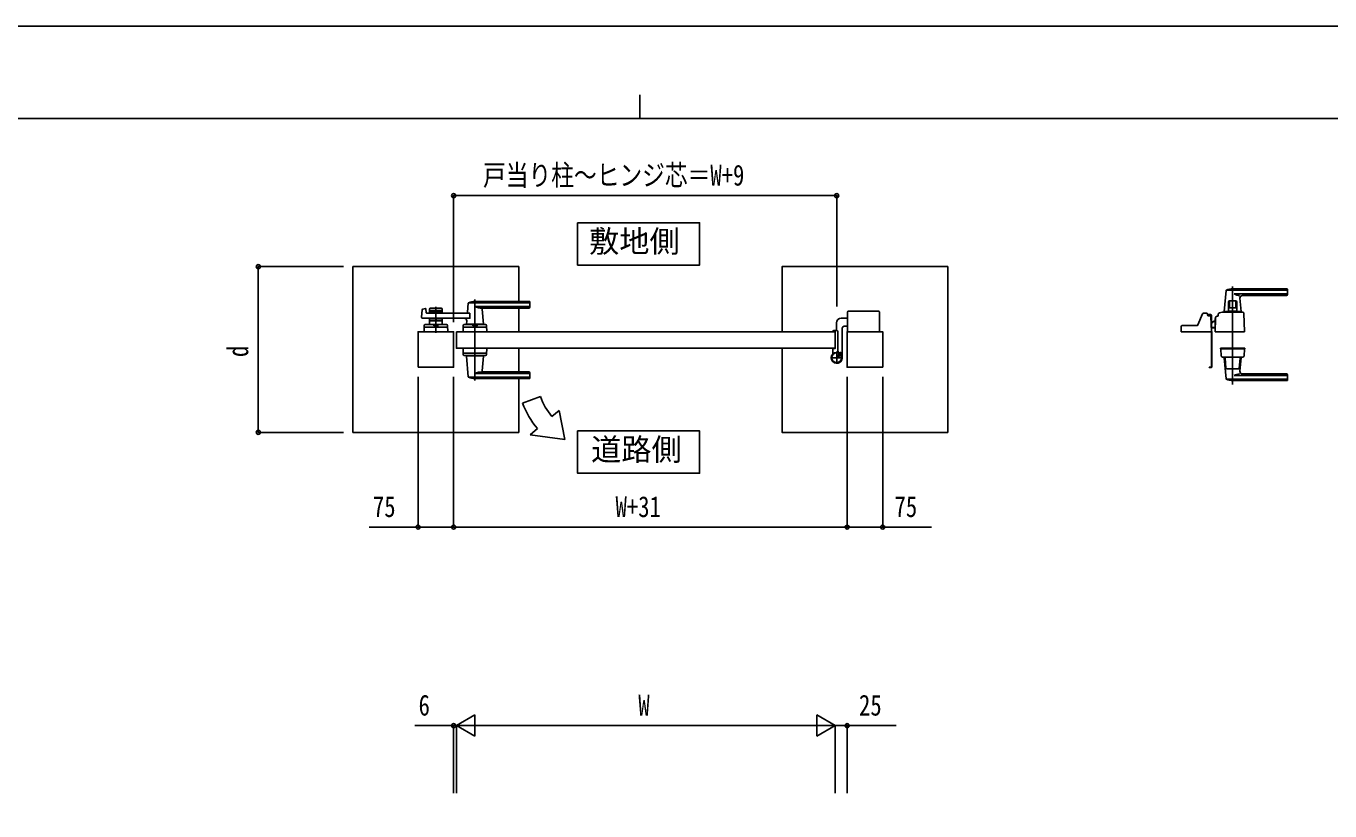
# Model space of a CAD drawing. Units: millimetres, scale not verified. Extents: x -4205 to 4205, y -2970 to 2970.
# Drawn here: x -1301 to 1452, y 1313 to 2970 of the extents above; entities that cross this region are included whole.
import ezdxf
from ezdxf.enums import TextEntityAlignment as Align

# ---------------------------------------------------------------- set-up
doc = ezdxf.new("R2010")
doc.units = ezdxf.units.MM
doc.header["$LTSCALE"] = 10
for name, color, linetype in [('0-2_USER1', 3, 'Continuous'), ('0-3_YKK_12', 2, 'Continuous'), ('0-4_YKK_13', 4, 'Continuous'), ('0-5_YKK_A1', 4, 'Continuous'), ('0-6_YKK_D', 6, 'Continuous'), ('0-7_YKK_ZWAK', 7, 'Continuous')]:
    doc.layers.add(name, color=color, linetype=linetype)
doc.styles.add('ＭＳ ゴシック', font='')
doc.styles.get('ＭＳ ゴシック').set_extended_font_data('MS Gothic')

msp = doc.modelspace()

# ---------------------------------------------------------------- linework, layer by layer
at = {"layer": '0-2_USER1'}
for points in [[(-136.78, 2554.58), (-136.78, 2465.33), (120.82, 2465.33), (120.82, 2554.58)], [(-136.78, 2115.14), (-136.78, 2025.89), (120.82, 2025.89), (120.82, 2115.14)]]:
    msp.add_lwpolyline(points, close=True, dxfattribs=at)
at = {"layer": '0-3_YKK_12'}
for p, q in [((1246.52, 2420.05), (1246.52, 2213.27)), ((-435.98, 2377.05), (-435.98, 2322.05)), ((-353.48, 2392.55), (-353.48, 2221.55))]:
    msp.add_line(p, q, dxfattribs=at)
at = {"layer": '0-4_YKK_13'}
for p, q in [((1232.47, 2411.44), (1228.55, 2367.37)), ((1361.52, 2412.03), (1232.76, 2412.03)), ((1361.52, 2415.05), (1246.52, 2415.05)), ((1361.52, 2404.38), (1249.52, 2404.38)), ((1261.98, 2395.61), (1264.49, 2367.37)), ((1360.52, 2401.05), (1266.96, 2401.05)), ((1362.52, 2403.05), (1362.52, 2414.05)), ((1238.02, 2368.55), (1238.02, 2388.05)), ((1254.52, 2368.05), (1238.52, 2368.05)), ((1239.62, 2388.05), (1239.62, 2375.55)), ((1253.02, 2390.05), (1240.02, 2390.05)), ((1252.92, 2375.05), (1240.12, 2375.05)), ((1240.92, 2368.05), (1240.92, 2367.05)), ((1252.12, 2368.05), (1252.12, 2367.05)), ((1253.42, 2388.05), (1253.42, 2375.55)), ((1255.02, 2368.55), (1255.02, 2388.05)), ((1182.52, 2362.3), (1173.03, 2338.79)), ((1191.52, 2363.55), (1184.37, 2363.55)), ((1193.52, 2360.01), (1193.52, 2361.55)), ((1193.52, 2361.55), (1193.52, 2360.05)), ((1199.52, 2361.05), (1195.52, 2361.05)), ((1198.42, 2358.05), (1195.52, 2358.05)), ((1199.52, 2357.72), (1199.52, 2359.05)), ((1201.51, 2325.07), (1200.42, 2356.12)), ((1201.52, 2326.35), (1201.52, 2359.05)), ((1201.52, 2342.5), (1203.02, 2344.16)), ((1203.09, 2344.09), (1201.52, 2342.35)), ((1203.48, 2343.75), (1201.52, 2341.57)), ((1209.52, 2352.55), (1210.12, 2352.55)), ((1209.52, 2327.55), (1209.52, 2352.55)), ((1210.12, 2352.65), (1209.53, 2325.06)), ((1215.52, 2357.55), (1215.12, 2357.55)), ((1215.52, 2357.55), (1215.58, 2359.31)), ((1215.58, 2359.31), (1215.65, 2361.13)), ((1215.58, 2359.31), (1215.59, 2359.48)), ((1227.52, 2366.05), (1265.52, 2366.05)), ((1234.32, 2367.05), (1228.85, 2367.05)), ((1231.02, 2367.05), (1231.02, 2366.05)), ((1231.02, 2367.05), (1231.72, 2367.05)), ((1234.02, 2366.75), (1234.02, 2366.05)), ((1234.32, 2367.05), (1258.72, 2367.05)), ((1264.19, 2367.05), (1258.72, 2367.05)), ((1259.02, 2366.75), (1259.02, 2366.05)), ((1261.32, 2367.05), (1262.02, 2367.05)), ((1262.02, 2367.05), (1262.02, 2366.05)), ((1271.5, 2325.07), (1270.16, 2363.4)), ((1137.54, 2325.07), (1137.91, 2335.62)), ((1201.01, 2324.55), (1138.04, 2324.55)), ((1139.91, 2337.55), (1171.17, 2337.55)), ((1201.56, 2324.75), (1201.4, 2324.75)), ((1201.52, 2326.35), (1201.46, 2326.35)), ((1201.59, 2325.35), (1201.49, 2325.35)), ((1201.52, 2333.29), (1209.52, 2333.29)), ((1201.52, 2332.77), (1209.52, 2332.77)), ((1201.52, 2332.67), (1209.52, 2332.67)), ((1201.62, 2324.75), (1201.56, 2324.75)), ((1201.62, 2325.35), (1201.59, 2325.35)), ((1201.62, 2324.75), (1201.62, 2250.05)), ((1202.22, 2324.75), (1202.22, 2250.05)), ((1209.52, 2327.55), (1209.58, 2327.55)), ((1210.03, 2324.55), (1271, 2324.55)), ((1221.02, 2289.55), (1221.02, 2288.55)), ((1221.02, 2289.55), (1272.02, 2289.55)), ((1221.02, 2288.55), (1272.02, 2288.55)), ((1221.54, 2288.03), (1222.03, 2273.82)), ((1271, 2288.55), (1222.04, 2288.55)), ((1271.5, 2288.03), (1271.01, 2273.82)), ((1272.02, 2289.55), (1272.02, 2288.55)), ((1227.52, 2270.55), (1265.52, 2270.55)), ((1232.47, 2225.15), (1228.55, 2269.22)), ((1230.42, 2269.55), (1228.85, 2269.55)), ((1232.44, 2247.47), (1230.67, 2268.71)), ((1260.6, 2247.47), (1262.37, 2268.71)), ((1261.98, 2240.99), (1264.49, 2269.22)), ((1264.19, 2269.55), (1262.62, 2269.55)), ((1197.22, 2249.45), (1197.22, 2248.85)), ((1197.22, 2249.45), (1201.02, 2249.45)), ((1201.02, 2248.85), (1197.22, 2248.85)), ((1259.6, 2246.55), (1233.44, 2246.55)), ((1361.52, 2232.22), (1249.52, 2232.22)), ((1360.52, 2235.55), (1266.96, 2235.55)), ((1362.52, 2233.55), (1362.52, 2222.55)), ((1361.52, 2224.56), (1232.76, 2224.56)), ((1361.52, 2221.55), (1246.52, 2221.55))]:
    msp.add_line(p, q, dxfattribs=at)
msp.add_lwpolyline([(1199.52, 2359.05), (1195.52, 2359.05), (1195.52, 2361.05)], dxfattribs=at)
for centre, radius, start, end in [((1233.46, 2411.36), 1, 113.30607, 174.91858), ((1246.52, 2381.05), 34, 90, 113.30607), ((1262.39, 2427.31), 26.3, 240.69976, 267.18311), ((1266.96, 2396.05), 5, 90, 185.08142), ((1360.52, 2403.05), 2, 270, 0), ((1361.52, 2414.05), 1, 0, 90), ((1361.52, 2411.03), 1, 0, 90), ((1361.52, 2405.38), 1, 270, 0), ((1240.02, 2388.05), 2, 90, 180), ((1238.52, 2368.55), 0.5, 180, 270), ((1241.62, 2388.05), 2, 90, 180), ((1240.12, 2375.55), 0.5, 180, 270), ((1251.42, 2388.05), 2, 0, 90), ((1252.92, 2375.55), 0.5, 270, 0), ((1253.02, 2388.05), 2, 0, 90), ((1254.52, 2368.55), 0.5, 270, 0), ((1184.37, 2361.55), 2, 90, 157.86903), ((1191.52, 2361.55), 2, 0, 90), ((1191.52, 2361.55), 2, 0, 90), ((1195.52, 2360.05), 2, 181.23287, 270), ((1198.42, 2356.05), 2, 2, 90), ((1199.52, 2359.05), 2, 0, 90), ((1210.45, 2337.47), 10, 95.32281, 138), ((1210.45, 2337.47), 9.9, 95.37674, 138), ((1210.45, 2337.47), 9.38, 95.67789, 138), ((1215.12, 2352.55), 5, 102.68099, 178.77679), ((1213.58, 2359.38), 2, 282.68099, 358), ((1215.12, 2352.55), 5, 89.99999, 102.68099), ((1217.64, 2361.06), 2, 123.70008, 178), ((1227.52, 2346.25), 19.8, 90, 123.70008), ((1228.85, 2367.35), 0.3, 174.91858, 270), ((1234.32, 2366.75), 0.3, 90, 180), ((1258.72, 2366.75), 0.3, 0, 90), ((1264.19, 2367.35), 0.3, 270, 5.08142), ((1265.52, 2358.85), 7.2, 59.43031, 90), ((1268.16, 2363.33), 2, 2, 59.43031), ((1138.04, 2325.05), 0.5, 178, 270), ((1139.91, 2335.55), 2, 90, 178), ((1171.17, 2339.55), 2, 270, 337.86903), ((1201.01, 2325.05), 0.5, 270, 2), ((1201.62, 2324.75), 0.6, 0, 90), ((1210.03, 2325.05), 0.5, 178.77679, 270), ((1271, 2325.05), 0.5, 270, 2), ((1222.04, 2288.05), 0.5, 90, 182), ((1271, 2288.05), 0.5, 358, 90), ((1224.03, 2273.89), 2, 182, 227.88857), ((1227.52, 2277.75), 7.2, 227.88857, 270), ((1228.85, 2269.25), 0.3, 90, 185.08142), ((1228.69, 2268.55), 2, 4.92711, 90), ((1264.36, 2268.55), 2, 90, 175.07289), ((1264.19, 2269.25), 0.3, 354.91858, 90), ((1265.52, 2277.75), 7.2, 270, 312.11143), ((1269.01, 2273.89), 2, 312.11143, 358), ((1201.02, 2250.05), 0.6, 270, 0), ((1201.02, 2250.05), 1.2, 270, 0), ((1233.44, 2247.55), 1, 184.76364, 270), ((1262.39, 2209.28), 26.3, 92.81689, 119.30024), ((1259.6, 2247.55), 1, 270, 355.23636), ((1266.96, 2240.55), 5, 174.91858, 270), ((1360.52, 2233.55), 2, 0, 90), ((1361.52, 2231.22), 1, 0, 90), ((1233.46, 2225.24), 1, 185.08142, 246.69393), ((1246.52, 2255.55), 34, 246.69393, 270), ((1361.52, 2225.56), 1, 270, 0), ((1361.52, 2222.55), 1, 270, 0)]:
    msp.add_arc(centre, radius, start, end, dxfattribs=at)
at = {"layer": '0-5_YKK_A1'}
for p, q in [((-466.31, 2355.21), (-465.09, 2370.61)), ((-463.58, 2372.4), (-458.16, 2373.75)), ((-456.92, 2372.83), (-456.53, 2365)), ((-449.48, 2372.55), (-449.48, 2364.05)), ((-422.48, 2369.55), (-449.48, 2369.55)), ((-447.48, 2374.55), (-424.48, 2374.55)), ((-422.48, 2372.55), (-422.48, 2364.05)), ((-367.53, 2384.93), (-369.23, 2365.86)), ((-238.48, 2385.53), (-367.27, 2385.53)), ((-238.48, 2388.55), (-353.48, 2388.55)), ((-238.48, 2377.88), (-353.48, 2377.88)), ((-239.48, 2374.55), (-338.5, 2374.55)), ((-338.31, 2372.36), (-335.51, 2340.87)), ((-260.98, 2374.55), (-260.98, 2324.55)), ((-237.48, 2376.55), (-237.48, 2387.55)), ((498.52, 2368.05), (435.52, 2368.05)), ((-363.92, 2364.05), (-455.53, 2364.05)), ((-449.48, 2353.05), (-449.48, 2339.55)), ((-422.48, 2347.55), (-449.48, 2347.55)), ((-438.4, 2365.55), (-447.48, 2365.55)), ((-438.4, 2351.55), (-447.48, 2351.55)), ((-436.34, 2367.19), (-437.69, 2365.84)), ((-436.34, 2349.9), (-437.69, 2351.26)), ((-435.63, 2367.19), (-434.28, 2365.84)), ((-435.63, 2349.9), (-434.28, 2351.26)), ((-424.48, 2365.55), (-433.57, 2365.55)), ((-424.48, 2351.55), (-433.57, 2351.55)), ((-422.48, 2353.05), (-422.48, 2339.55)), ((-335.48, 2340.54), (-371.48, 2340.54)), ((-371.48, 2339.55), (-371.48, 2340.54)), ((-370.85, 2347.6), (-371.45, 2340.86)), ((-335.81, 2340.54), (-371.15, 2340.54)), ((-368.48, 2340.54), (-370.65, 2340.54)), ((-335.81, 2340.54), (-338.48, 2340.54)), ((-335.48, 2339.55), (-335.48, 2340.54)), ((410.02, 2343.05), (410.02, 2327.05)), ((433.52, 2353.05), (420.02, 2353.05)), ((433.52, 2324.55), (433.52, 2366.05)), ((500.52, 2366.05), (500.52, 2324.55)), ((-460.54, 2337.61), (-460.98, 2324.55)), ((-410.98, 2324.55), (-460.98, 2324.55)), ((-458.71, 2334.55), (-413.25, 2334.55)), ((-413.41, 2339.55), (-458.55, 2339.55)), ((-449.48, 2339.55), (-422.48, 2339.55)), ((-440.48, 2336.75), (-440.48, 2339.55)), ((-440.48, 2336.75), (-431.48, 2336.75)), ((-411.42, 2337.61), (-410.98, 2324.55)), ((-378.04, 2337.61), (-378.48, 2324.55)), ((-328.48, 2324.55), (-378.48, 2324.55)), ((-330.75, 2334.55), (-376.21, 2334.55)), ((-330.91, 2339.55), (-376.05, 2339.55)), ((-358.23, 2324.55), (-348.73, 2324.55)), ((-357.98, 2336.75), (-357.98, 2339.55)), ((-328.92, 2337.61), (-328.48, 2324.55)), ((402.52, 2325.35), (402.52, 2326.05)), ((407.22, 2324.85), (403.02, 2324.85)), ((410.52, 2327.05), (403.52, 2327.05)), ((407.52, 2289.55), (407.52, 2324.55)), ((412.52, 2284.49), (412.52, 2325.05)), ((422.02, 2332.05), (422.02, 2269.55)), ((433.52, 2336.05), (426.02, 2336.05)), ((-378.04, 2276.48), (-378.48, 2289.55)), ((-328.48, 2289.55), (-378.48, 2289.55)), ((-328.92, 2276.48), (-328.48, 2289.55)), ((-260.98, 2289.55), (-260.98, 2239.55)), ((402.52, 2288.75), (402.52, 2279.71)), ((407.22, 2289.25), (403.02, 2289.25)), ((-330.75, 2279.55), (-376.21, 2279.55)), ((-330.91, 2274.55), (-376.05, 2274.55)), ((-371.48, 2274.55), (-371.48, 2273.55)), ((-335.48, 2273.55), (-371.48, 2273.55)), ((-367.53, 2229.15), (-371.45, 2273.22)), ((-338.31, 2241.73), (-335.5, 2273.22)), ((-335.48, 2274.55), (-335.48, 2273.55)), ((397.52, 2269.55), (423.52, 2269.55)), ((410.52, 2282.55), (410.52, 2256.55)), ((422.07, 2281.1), (412.01, 2271.04)), ((412.99, 2274.85), (416.41, 2278.26)), ((415.82, 2272.02), (412.99, 2274.85)), ((413.46, 2274.39), (416.94, 2277.87)), ((415.36, 2272.49), (418.84, 2275.97)), ((419.23, 2275.43), (415.82, 2272.02)), ((416.94, 2277.87), (417.7, 2278.63)), ((418.84, 2275.97), (419.6, 2276.73)), ((-238.48, 2236.22), (-353.48, 2236.22)), ((-239.48, 2239.55), (-338.5, 2239.55)), ((-237.48, 2237.55), (-237.48, 2226.55)), ((-238.48, 2228.56), (-367.27, 2228.56)), ((-238.48, 2225.55), (-353.48, 2225.55)), ((-252.77, 2174.05), (-215.18, 2187.73)), ((-175.55, 2158.48), (-190.87, 2145.63)), ((-163.62, 2097.05), (-175.55, 2158.48)), ((-221.51, 2119.91), (-236.83, 2107.06)), ((-163.62, 2097.05), (-236.83, 2107.06))]:
    msp.add_line(p, q, dxfattribs=at)
for points in [[(-610.98, 2462.05), (-260.98, 2462.05), (-260.98, 2388.55)], [(-260.98, 2225.55), (-260.98, 2112.05), (-610.98, 2112.05), (-610.98, 2462.05)], [(645.02, 2462.05), (295.02, 2462.05), (295.02, 2324.55)], [(295.02, 2289.55), (295.02, 2112.05), (645.02, 2112.05), (645.02, 2462.05)], [(-363.92, 2364.05), (-363.92, 2353.05), (-464.31, 2353.05)], [(-440.48, 2336.75), (-431.48, 2336.75), (-431.48, 2339.55)], [(-392.48, 2324.55), (-392.48, 2289.55), (407.52, 2289.55)], [(-392.48, 2324.55), (407.52, 2324.55), (407.52, 2289.55)], [(-357.98, 2336.75), (-348.98, 2336.75), (-348.98, 2339.55)], [(417.24, 2279.09), (416.18, 2280.15), (417.44, 2280.88)], [(416.41, 2278.26), (417.24, 2279.09), (420.07, 2276.27), (419.23, 2275.43)], [(418.83, 2280.83), (418.12, 2278.78), (418.5, 2277.53)], [(421.8, 2277.86), (419.75, 2277.15), (418.5, 2277.53)], [(420.07, 2276.27), (421.13, 2275.21), (421.85, 2276.47)]]:
    msp.add_lwpolyline(points, dxfattribs=at)
for points in [[(-473.48, 2249.55), (-398.48, 2249.55), (-398.48, 2324.55), (-473.48, 2324.55)], [(507.52, 2249.55), (432.52, 2249.55), (432.52, 2324.55), (507.52, 2324.55)]]:
    msp.add_lwpolyline(points, close=True, dxfattribs=at)
for radius in [11.5, 10.35]:
    msp.add_circle((410.52, 2269.55), radius, dxfattribs=at)
for centre, radius, start, end in [((-463.1, 2370.46), 2, 104.03624, 175.49449), ((-457.92, 2372.78), 1, 2.86241, 104.03624), ((-447.48, 2372.55), 2, 90, 180), ((-424.48, 2372.55), 2, 0, 90), ((-366.54, 2384.86), 1, 113.30607, 174.91858), ((-353.48, 2354.55), 34, 90, 113.30607), ((-339.69, 2404.52), 30, 242.63879, 272.27092), ((-336.32, 2372.55), 2, 90, 185.08142), ((-239.48, 2376.55), 2, 270, 0), ((-238.48, 2387.55), 1, 0, 90), ((-238.48, 2384.53), 1, 0, 90), ((-238.48, 2378.88), 1, 270, 0), ((435.52, 2366.05), 2, 90, 180), ((498.52, 2366.05), 2, 0, 90), ((-464.31, 2355.05), 2, 175.49449, 270), ((-455.53, 2365.05), 1, 182.86241, 270), ((-447.48, 2367.55), 2, 180, 270), ((-447.48, 2349.55), 2, 90, 180), ((-438.4, 2366.55), 1, 270, 315), ((-438.4, 2350.55), 1, 45, 90), ((-435.98, 2366.84), 0.5, 45, 135), ((-435.98, 2350.26), 0.5, 225, 315), ((-433.57, 2366.55), 1, 225, 270), ((-433.57, 2350.55), 1, 90, 135), ((-424.48, 2367.55), 2, 270, 0), ((-424.48, 2349.55), 2, 0, 90), ((-375.83, 2348.04), 5, 354.91858, 90), ((-371.15, 2340.84), 0.3, 174.91858, 270), ((-371.22, 2366.04), 2, 270, 354.91858), ((-335.81, 2340.84), 0.3, 270, 5.08142), ((420.02, 2343.05), 10, 90, 180), ((-458.71, 2332.55), 2, 90, 178.09085), ((-458.55, 2337.55), 2, 90, 178.09085), ((-435.98, 2327.14), 10.61, 64.90378, 115.09622), ((-413.41, 2337.55), 2, 1.90915, 90), ((-413.25, 2332.55), 2, 1.90915, 90), ((-376.21, 2332.55), 2, 90, 178.09085), ((-376.05, 2337.55), 2, 90, 178.09085), ((-353.48, 2327.14), 10.61, 64.90378, 115.09622), ((-330.91, 2337.55), 2, 1.90915, 90), ((-330.75, 2332.55), 2, 1.90915, 90), ((403.52, 2326.05), 1, 90, 180), ((403.02, 2325.35), 0.5, 180, 270), ((407.22, 2324.55), 0.3, 360, 90), ((410.52, 2325.05), 2, 360, 90), ((426.02, 2332.05), 4, 90, 180), ((403.02, 2288.75), 0.5, 90, 180), ((407.22, 2289.55), 0.3, 270, 360), ((-376.21, 2281.55), 2, 181.90915, 270), ((-376.05, 2276.55), 2, 181.90915, 270), ((-371.15, 2273.25), 0.3, 90, 185.08142), ((-335.8, 2273.25), 0.3, 354.91858, 90), ((-330.91, 2276.55), 2, 270, 358.09085), ((-330.75, 2281.55), 2, 270, 358.09085), ((410.52, 2269.55), 11.5, 141.98772, 64.89722), ((397.52, 2279.71), 5, 321.98772, 360), ((417.52, 2284.49), 5, 180.00002, 244.89722), ((418.09, 2279.76), 1.3, 59.0353, 120), ((414.13, 2273.15), 9, 30.9647, 59.0353), ((420.73, 2277.12), 1.3, 330, 30.9647), ((-339.69, 2209.57), 30, 87.72908, 117.36121), ((-336.31, 2241.55), 2, 174.91858, 270), ((-239.48, 2237.55), 2, 0, 90), ((-238.48, 2235.22), 1, 0, 90), ((-366.53, 2229.24), 1, 185.08142, 246.69393), ((-353.48, 2259.55), 34, 246.69393, 270), ((-238.48, 2229.56), 1, 270, 0), ((-238.48, 2226.55), 1, 270, 0), ((-83.62, 2235.62), 140, 200.00072, 220.00072), ((-83.62, 2235.62), 180, 200.00072, 220.00072)]:
    msp.add_arc(centre, radius, start, end, dxfattribs=at)
at = {"layer": '0-6_YKK_D'}
for p, q in [((-398.48, 2344.55), (-398.48, 2613.05)), ((-398.48, 2612.05), (410.52, 2612.05)), ((410.52, 2377.55), (410.52, 2613.05)), ((-630.98, 2462.05), (-812, 2462.05)), ((-811, 2462.05), (-811, 2112.05)), ((-473.48, 2229.55), (-473.48, 1911.05)), ((-398.48, 2229.55), (-398.48, 1911.05)), ((-398.48, 2229.55), (-398.48, 1911.05)), ((432.52, 2229.55), (432.52, 1911.05)), ((432.52, 2229.55), (432.52, 1911.05)), ((507.52, 2229.55), (507.52, 1911.05)), ((-630.98, 2112.05), (-812, 2112.05)), ((-398.48, 1912.05), (432.52, 1912.05)), ((-392.48, 1492.84), (-353.51, 1515.34)), ((-353.51, 1470.34), (-353.51, 1515.34)), ((407.52, 1492.84), (368.55, 1515.34)), ((368.55, 1515.34), (368.55, 1470.34)), ((-398.48, 1492.84), (-480.48, 1492.84)), ((-398.48, 1350.39), (-398.48, 1493.84)), ((-392.48, 1492.84), (-398.48, 1492.84)), ((-392.48, 1350.39), (-392.48, 1493.84)), ((-392.48, 1350.39), (-392.48, 1493.84)), ((-392.48, 1492.84), (-375.48, 1492.84)), ((-392.48, 1492.84), (-353.51, 1470.34)), ((-392.48, 1492.84), (-314.54, 1492.84)), ((-347.48, 1492.84), (362.52, 1492.84)), ((407.52, 1492.84), (329.58, 1492.84)), ((407.52, 1492.84), (368.55, 1470.34)), ((407.52, 1350.39), (407.52, 1493.84)), ((407.52, 1350.39), (407.52, 1493.84)), ((432.52, 1350.39), (432.52, 1493.84))]:
    msp.add_line(p, q, dxfattribs=at)
for points in [[(-398.48, 1912.05), (-473.48, 1912.05), (-576.88, 1912.05)], [(432.52, 1912.05), (507.52, 1912.05), (610.92, 1912.05)], [(407.52, 1492.84), (432.52, 1492.84), (535.92, 1492.84)]]:
    msp.add_lwpolyline(points, dxfattribs=at)
for centre in [(-398.48, 2612.05), (410.52, 2612.05), (-811, 2462.05), (-811, 2112.05), (-473.48, 1912.05), (-398.48, 1912.05), (-398.48, 1912.05), (432.52, 1912.05), (432.52, 1912.05), (507.52, 1912.05), (-398.48, 1492.84), (432.52, 1492.84)]:
    msp.add_circle(centre, 4.25, dxfattribs=at)
at = {"layer": '0-7_YKK_ZWAK'}
for p, q in [((-4.98, 2825), (-4.98, 2775)), ((3895.02, 2775), (-3904.98, 2775))]:
    msp.add_line(p, q, dxfattribs=at)
msp.add_lwpolyline([(-4205, -2970), (4205, -2970), (4205, 2970), (-4205, 2970)], close=True, dxfattribs=at)

# ---------------------------------------------------------------- texts
at = {"layer": '0-2_USER1', "style": 'ＭＳ ゴシック'}
for s, p in [('敷地側', (-112.4, 2478.08)), ('道路側', (-108.07, 2038.64))]:
    msp.add_text(s, height=46.74, dxfattribs=at).set_placement(p, align=Align.BOTTOM_LEFT)
at = {"layer": '0-6_YKK_D', "style": 'ＭＳ ゴシック', "width": 0.8}
for s, p in [('戸当り柱～ヒンジ芯＝W+9', (-336.38, 2620.05)), ('75', (-568.88, 1920.05)), ('W+31', (-56.58, 1920.05)), ('75', (532.52, 1920.05)), ('6', (-472.48, 1500.84)), ('W', (-8.48, 1500.84)), ('25', (457.52, 1500.84))]:
    msp.add_text(s, height=43.99, dxfattribs=at).set_placement(p, align=Align.BOTTOM_LEFT)
msp.add_text('d', height=43.99, rotation=90, dxfattribs=at).set_placement((-819, 2271.05), align=Align.BOTTOM_LEFT)

doc.saveas('drawing.dxf')
